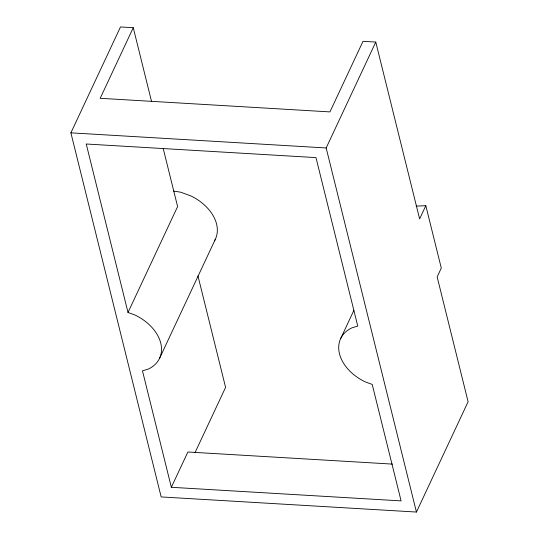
<?xml version="1.0" encoding="UTF-8"?>
<svg xmlns="http://www.w3.org/2000/svg" width="539" height="539" viewBox="0 0 539 539"><rect width="100%" height="100%" fill="white"/><g stroke="black" fill="none" stroke-linecap="round" stroke-linejoin="round"><path stroke-width="0.81" d="M416.169 206.154L425.817 205.676L441.293 268.092L437.156 276.911L468.108 401.744L416.438 512.05L161.161 496.931L70.892 132.843L120.493 26.95L133.261 27.705L151.486 101.217M133.261 27.705L100.193 98.3L329.942 111.903L363.01 41.308L375.771 42.069L419.618 218.908L425.817 205.676M128.006 312.472L86.233 144.001L315.982 157.604L357.755 326.075L351.906 327.853A40.984 28.729 25.1 0 0 365.307 381.902L372.22 384.435L401.097 500.893L171.348 487.29L142.471 370.832L148.319 369.053A40.984 28.729 25.1 0 0 134.918 314.998L128.006 312.472L177.607 206.578L163.229 148.589M159.504 358.462L215.31 239.336M416.438 512.05L326.169 147.962L375.771 42.069M171.348 487.29L187.882 451.992L392.473 464.106M195.071 452.544L225.592 387.386L197.975 275.975M340.722 338.445L353.874 310.37M70.892 132.843L326.169 147.962M173.673 191.069L180.713 192.207L190.725 195.873A40.984 28.729 25.1 0 1 214.529 240.805"/></g></svg>
